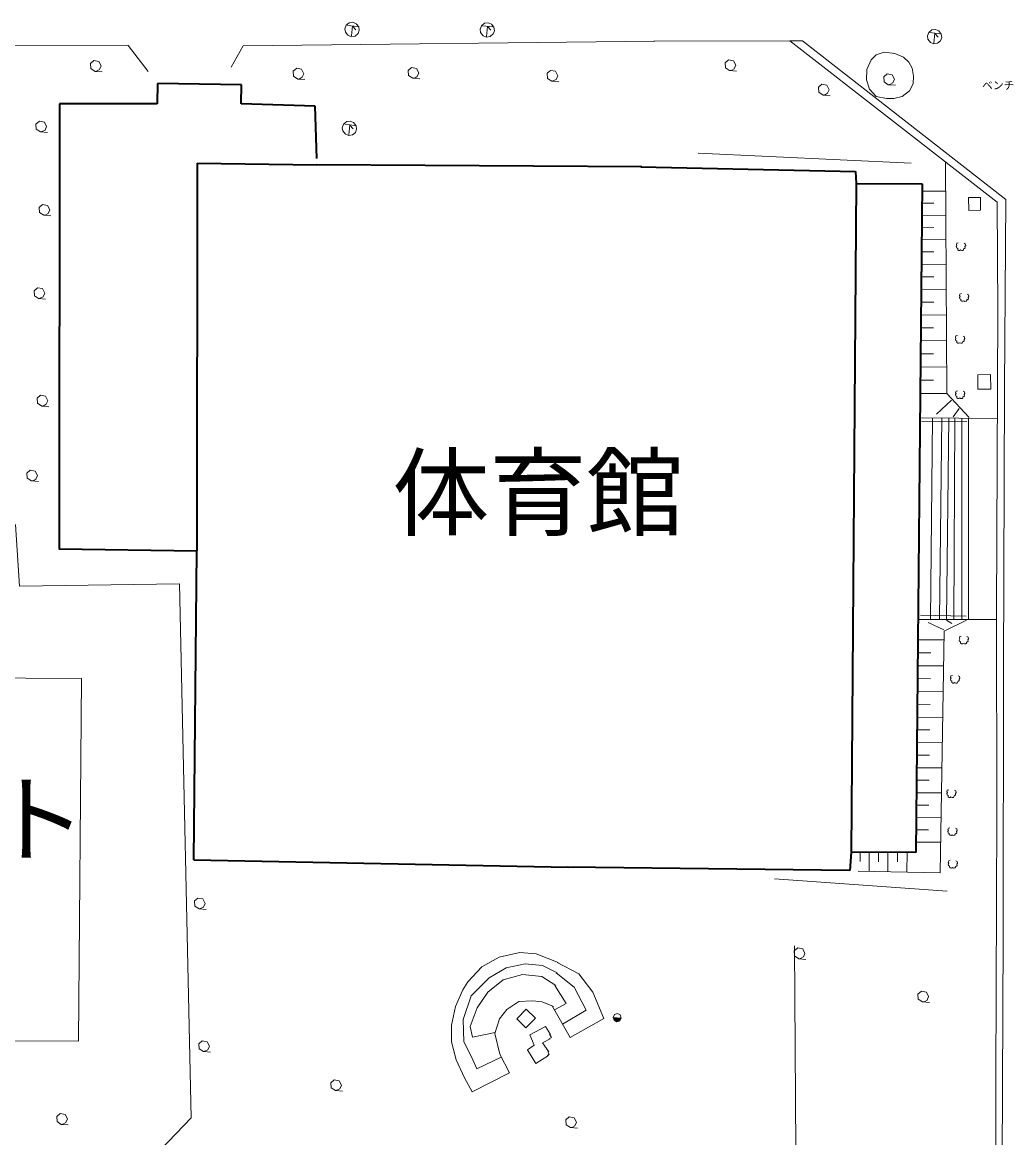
# Model space of a CAD drawing. Units: millimetres, scale not verified. Extents: x -594000 to 594000, y -420000 to 420000.
# Drawn here: x -102862 to -38382, y -106314 to -33267 of the extents above; entities that cross this region are included whole.
import ezdxf
from ezdxf.enums import TextEntityAlignment as Align

# ---------------------------------------------------------------- set-up
doc = ezdxf.new("R2010")
doc.units = ezdxf.units.MM
doc.header["$LTSCALE"] = 2000
for name, color, linetype, lineweight in [('0-0_0', 4, 'Continuous', 18), ('0-1_1', 4, 'Continuous', 18), ('0-2_2', 4, 'Continuous', 18), ('0-6_6', 2, 'Continuous', 40), ('0-A_10', 4, 'Continuous', 18), ('0-B_11', 4, 'Continuous', 18), ('1-3_3', 6, 'Continuous', 50), ('1-4_4', 4, 'Continuous', 18), ('1-5_5', 4, 'Continuous', 18), ('1-7_7', 4, 'Continuous', 18), ('1-C_12', 4, 'Continuous', 18), ('1-D_13', 4, 'Continuous', 18)]:
    doc.layers.add(name, color=color, linetype=linetype, lineweight=lineweight)
doc.layers.add('2-1_1', color=4, linetype='Continuous')
doc.styles.add('HG丸ｺﾞｼｯｸM-PRO', font='')
doc.styles.add('ＭＳ ゴシック', font='')
doc.styles.get('HG丸ｺﾞｼｯｸM-PRO').set_extended_font_data('HG丸ｺﾞｼｯｸM-PRO')
doc.styles.get('ＭＳ ゴシック').set_extended_font_data('MS Gothic')

msp = doc.modelspace()

# ---------------------------------------------------------------- linework, layer by layer
at = {"layer": '0-0_0'}
for p, q in [((-81727, -33691), (-81648, -33464)), ((-81571, -33472), (-80910, -33542)), ((-81236, -33508), (-81305, -34160)), ((-81238, -33522), (-81020, -33766)), ((-81203, -33267), (-80985, -33361)), ((-80985, -33361), (-80826, -33566)), ((-80826, -33566), (-80795, -33789)), ((-72873, -33718), (-72793, -33491)), ((-72716, -33499), (-72056, -33569)), ((-72382, -33534), (-72450, -34187)), ((-72383, -33549), (-72166, -33792)), ((-72348, -33293), (-72130, -33388)), ((-72130, -33388), (-71972, -33592)), ((-71972, -33592), (-71940, -33816)), ((-81695, -33907), (-81727, -33691)), ((-81528, -34120), (-81695, -33907)), ((-81302, -34208), (-81528, -34120)), ((-81063, -34169), (-81302, -34208)), ((-80872, -34001), (-81063, -34169)), ((-80795, -33789), (-80872, -34001)), ((-72840, -33934), (-72873, -33718)), ((-72673, -34147), (-72840, -33934)), ((-72447, -34234), (-72673, -34147)), ((-72208, -34196), (-72447, -34234)), ((-72017, -34028), (-72208, -34196)), ((-71940, -33816), (-72017, -34028)), ((-43571, -34162), (-43491, -33935)), ((-43538, -34378), (-43571, -34162)), ((-43414, -33943), (-42753, -34013)), ((-43080, -33979), (-43148, -34631)), ((-43081, -33993), (-42863, -34237)), ((-43046, -33738), (-42828, -33832)), ((-42828, -33832), (-42670, -34037)), ((-42638, -34260), (-42715, -34472)), ((-42670, -34037), (-42638, -34260)), ((-43371, -34591), (-43538, -34378)), ((-43145, -34679), (-43371, -34591)), ((-42906, -34640), (-43145, -34679)), ((-42715, -34472), (-42906, -34640)), ((-98394, -35961), (-98169, -35772)), ((-98169, -35772), (-97845, -35829)), ((-56830, -35914), (-56605, -35725)), ((-56605, -35725), (-56282, -35782)), ((-56282, -35782), (-56133, -36081)), ((-98373, -36292), (-98394, -35961)), ((-98094, -36479), (-98373, -36292)), ((-97948, -36439), (-98094, -36479)), ((-97635, -36519), (-98094, -36479)), ((-97799, -36361), (-97948, -36439)), ((-97845, -35829), (-97696, -36127)), ((-97696, -36127), (-97799, -36361)), ((-85115, -36464), (-84890, -36276)), ((-85094, -36796), (-85115, -36464)), ((-84890, -36276), (-84566, -36333)), ((-84566, -36333), (-84417, -36631)), ((-77584, -36417), (-77359, -36229)), ((-77563, -36749), (-77584, -36417)), ((-77359, -36229), (-77035, -36286)), ((-77035, -36286), (-76886, -36584)), ((-68483, -36607), (-68258, -36418)), ((-68258, -36418), (-67934, -36475)), ((-67934, -36475), (-67785, -36773)), ((-56810, -36246), (-56830, -35914)), ((-56531, -36432), (-56810, -36246)), ((-56385, -36392), (-56531, -36432)), ((-56072, -36472), (-56531, -36432)), ((-56236, -36314), (-56385, -36392)), ((-56133, -36081), (-56236, -36314)), ((-84815, -36982), (-85094, -36796)), ((-84669, -36943), (-84815, -36982)), ((-84356, -37023), (-84815, -36982)), ((-84520, -36865), (-84669, -36943)), ((-84417, -36631), (-84520, -36865)), ((-77284, -36935), (-77563, -36749)), ((-77138, -36895), (-77284, -36935)), ((-76825, -36976), (-77284, -36935)), ((-76989, -36818), (-77138, -36895)), ((-76886, -36584), (-76989, -36818)), ((-68462, -36939), (-68483, -36607)), ((-68183, -37125), (-68462, -36939)), ((-68037, -37085), (-68183, -37125)), ((-67724, -37165), (-68183, -37125)), ((-67888, -37007), (-68037, -37085)), ((-67785, -36773), (-67888, -37007)), ((-46435, -36835), (-46210, -36646)), ((-46414, -37166), (-46435, -36835)), ((-46135, -37353), (-46414, -37166)), ((-46210, -36646), (-45886, -36703)), ((-45840, -37235), (-45989, -37313)), ((-45886, -36703), (-45737, -37001)), ((-45737, -37001), (-45840, -37235)), ((-50706, -37517), (-50481, -37328)), ((-50686, -37849), (-50706, -37517)), ((-50407, -38035), (-50686, -37849)), ((-50481, -37328), (-50158, -37385)), ((-50112, -37917), (-50261, -37995)), ((-50158, -37385), (-50009, -37684)), ((-50009, -37684), (-50112, -37917)), ((-45989, -37313), (-46135, -37353)), ((-45676, -37393), (-46135, -37353)), ((-50261, -37995), (-50407, -38035)), ((-49948, -38075), (-50407, -38035)), ((-101966, -39929), (-101741, -39740)), ((-101946, -40261), (-101966, -39929)), ((-101741, -39740), (-101418, -39797)), ((-101418, -39797), (-101269, -40096)), ((-101269, -40096), (-101372, -40329)), ((-81901, -40167), (-81822, -39940)), ((-81869, -40382), (-81901, -40167)), ((-81744, -39948), (-81084, -40017)), ((-81410, -39983), (-81479, -40635)), ((-81412, -39998), (-81194, -40241)), ((-81377, -39742), (-81159, -39836)), ((-81159, -39836), (-81000, -40041)), ((-81000, -40041), (-80968, -40265)), ((-101667, -40447), (-101946, -40261)), ((-101521, -40407), (-101667, -40447)), ((-101207, -40487), (-101667, -40447)), ((-101372, -40329), (-101521, -40407)), ((-81702, -40596), (-81869, -40382)), ((-81476, -40683), (-81702, -40596)), ((-81237, -40645), (-81476, -40683)), ((-81046, -40477), (-81237, -40645)), ((-80968, -40265), (-81046, -40477)), ((-101759, -45387), (-101534, -45199)), ((-101534, -45199), (-101210, -45256)), ((-101210, -45256), (-101061, -45554)), ((-101738, -45719), (-101759, -45387)), ((-101459, -45906), (-101738, -45719)), ((-101313, -45866), (-101459, -45906)), ((-101000, -45946), (-101459, -45906)), ((-101164, -45788), (-101313, -45866)), ((-101061, -45554), (-101164, -45788)), ((-41676, -47834), (-41643, -47893)), ((-41593, -48158), (-41526, -48204)), ((-41243, -48201), (-41208, -48159)), ((-41115, -47957), (-41069, -47890)), ((-102092, -50842), (-101867, -50653)), ((-102071, -51173), (-102092, -50842)), ((-101867, -50653), (-101543, -50710)), ((-101543, -50710), (-101394, -51008)), ((-101394, -51008), (-101497, -51242)), ((-101792, -51360), (-102071, -51173)), ((-101646, -51320), (-101792, -51360)), ((-101333, -51400), (-101792, -51360)), ((-101497, -51242), (-101646, -51320)), ((-41469, -51161), (-41436, -51220)), ((-41385, -51485), (-41319, -51531)), ((-41036, -51528), (-41000, -51486)), ((-40908, -51283), (-40861, -51217)), ((-41740, -53908), (-41706, -53967)), ((-41178, -54030), (-41132, -53964)), ((-41656, -54231), (-41589, -54278)), ((-41307, -54275), (-41271, -54233)), ((-101884, -57883), (-101659, -57694)), ((-101659, -57694), (-101335, -57751)), ((-41727, -57527), (-41694, -57586)), ((-41165, -57649), (-41119, -57583)), ((-101863, -58215), (-101884, -57883)), ((-101584, -58401), (-101863, -58215)), ((-101438, -58361), (-101584, -58401)), ((-101125, -58441), (-101584, -58401)), ((-101289, -58283), (-101438, -58361)), ((-101335, -57751), (-101186, -58050)), ((-101186, -58050), (-101289, -58283)), ((-41643, -57851), (-41577, -57897)), ((-41294, -57894), (-41258, -57852)), ((-102562, -62787), (-102337, -62598)), ((-102541, -63119), (-102562, -62787)), ((-102337, -62598), (-102013, -62655)), ((-102013, -62655), (-101864, -62954)), ((-102262, -63305), (-102541, -63119)), ((-102116, -63265), (-102262, -63305)), ((-101803, -63345), (-102262, -63305)), ((-101967, -63187), (-102116, -63265)), ((-101864, -62954), (-101967, -63187)), ((-41484, -73594), (-41451, -73653)), ((-40923, -73717), (-40876, -73650)), ((-41400, -73918), (-41334, -73964)), ((-41051, -73962), (-41015, -73919)), ((-42062, -76170), (-42029, -76229)), ((-41979, -76494), (-41912, -76540)), ((-41629, -76537), (-41594, -76495)), ((-41501, -76292), (-41455, -76226)), ((-42303, -83657), (-42270, -83716)), ((-42220, -83980), (-42153, -84027)), ((-41870, -84024), (-41835, -83982)), ((-41742, -83779), (-41696, -83713)), ((-42230, -86139), (-42197, -86198)), ((-42147, -86463), (-42080, -86509)), ((-41797, -86506), (-41762, -86464)), ((-41669, -86261), (-41623, -86195)), ((-42210, -88277), (-42177, -88336)), ((-41648, -88399), (-41602, -88333)), ((-42126, -88600), (-42059, -88647)), ((-41777, -88644), (-41741, -88602)), ((-91586, -90810), (-91361, -90621)), ((-91565, -91142), (-91586, -90810)), ((-91286, -91328), (-91565, -91142)), ((-91361, -90621), (-91037, -90678)), ((-91140, -91288), (-91286, -91328)), ((-90991, -91210), (-91140, -91288)), ((-91037, -90678), (-90888, -90976)), ((-90888, -90976), (-90991, -91210)), ((-90827, -91368), (-91286, -91328)), ((-52295, -94076), (-52070, -93887)), ((-52275, -94407), (-52295, -94076)), ((-52070, -93887), (-51746, -93944)), ((-51746, -93944), (-51598, -94242)), ((-51996, -94594), (-52275, -94407)), ((-51850, -94554), (-51996, -94594)), ((-51536, -94634), (-51996, -94594)), ((-51701, -94476), (-51850, -94554)), ((-51598, -94242), (-51701, -94476)), ((-44192, -96909), (-43967, -96721)), ((-44171, -97241), (-44192, -96909)), ((-43967, -96721), (-43643, -96778)), ((-43643, -96778), (-43494, -97076)), ((-43494, -97076), (-43597, -97309)), ((-43892, -97427), (-44171, -97241)), ((-43746, -97387), (-43892, -97427)), ((-43433, -97467), (-43892, -97427)), ((-43597, -97309), (-43746, -97387)), ((-64165, -98432), (-63629, -98483)), ((-64101, -98626), (-64165, -98432)), ((-64147, -98481), (-63657, -98532)), ((-64132, -98520), (-63674, -98563)), ((-64113, -98564), (-63698, -98603)), ((-64108, -98603), (-63726, -98638)), ((-63629, -98483), (-63732, -98665)), ((-63922, -98721), (-64101, -98626)), ((-64070, -98640), (-63766, -98672)), ((-64016, -98668), (-63839, -98692)), ((-63732, -98665), (-63922, -98721)), ((-91299, -100158), (-91075, -99969)), ((-91075, -99969), (-90751, -100026)), ((-90751, -100026), (-90602, -100325)), ((-91279, -100490), (-91299, -100158)), ((-91000, -100676), (-91279, -100490)), ((-90854, -100636), (-91000, -100676)), ((-90541, -100716), (-91000, -100676)), ((-90705, -100558), (-90854, -100636)), ((-90602, -100325), (-90705, -100558)), ((-82653, -102712), (-82428, -102523)), ((-82633, -103044), (-82653, -102712)), ((-82428, -102523), (-82104, -102580)), ((-82104, -102580), (-81956, -102878)), ((-81956, -102878), (-82059, -103112)), ((-82354, -103230), (-82633, -103044)), ((-82208, -103190), (-82354, -103230)), ((-81894, -103270), (-82354, -103230)), ((-82059, -103112), (-82208, -103190)), ((-100608, -104921), (-100383, -104732)), ((-100588, -105253), (-100608, -104921)), ((-100383, -104732), (-100060, -104789)), ((-100060, -104789), (-99911, -105088)), ((-99911, -105088), (-100014, -105321)), ((-67260, -105137), (-67035, -104948)), ((-67240, -105469), (-67260, -105137)), ((-67035, -104948), (-66711, -105005)), ((-66711, -105005), (-66563, -105304)), ((-100309, -105439), (-100588, -105253)), ((-100163, -105399), (-100309, -105439)), ((-99850, -105479), (-100309, -105439)), ((-100014, -105321), (-100163, -105399)), ((-66961, -105655), (-67240, -105469)), ((-66815, -105615), (-66961, -105655)), ((-66501, -105695), (-66961, -105655)), ((-66666, -105537), (-66815, -105615)), ((-66563, -105304), (-66666, -105537))]:
    msp.add_line(p, q, dxfattribs=at)
for points in [[(-81648, -33464), (-81442, -33297), (-81203, -33267)], [(-72793, -33491), (-72587, -33324), (-72348, -33293)], [(-43491, -33935), (-43285, -33768), (-43046, -33738)], [(-81822, -39940), (-81615, -39772), (-81377, -39742)], [(-41643, -47893), (-41681, -47959), (-41659, -48040)], [(-41552, -47705), (-41650, -47734), (-41676, -47834)], [(-41659, -48040), (-41591, -48078), (-41593, -48158)], [(-41526, -48204), (-41457, -48211), (-41406, -48177)], [(-41406, -48177), (-41331, -48216), (-41243, -48201)], [(-41208, -48159), (-41202, -48104), (-41145, -48086)], [(-41069, -47890), (-41096, -47777), (-41178, -47738)], [(-41145, -48086), (-41101, -48043), (-41115, -47957)], [(-41345, -51032), (-41442, -51061), (-41469, -51161)], [(-40861, -51217), (-40889, -51104), (-40971, -51065)], [(-41436, -51220), (-41474, -51286), (-41451, -51367)], [(-41451, -51367), (-41384, -51405), (-41385, -51485)], [(-41319, -51531), (-41249, -51538), (-41198, -51504)], [(-41198, -51504), (-41124, -51543), (-41036, -51528)], [(-41000, -51486), (-40995, -51431), (-40937, -51413)], [(-40937, -51413), (-40894, -51370), (-40908, -51283)], [(-41706, -53967), (-41745, -54033), (-41722, -54114)], [(-41615, -53779), (-41713, -53808), (-41740, -53908)], [(-41132, -53964), (-41159, -53851), (-41242, -53811)], [(-41208, -54160), (-41164, -54117), (-41178, -54030)], [(-41722, -54114), (-41655, -54152), (-41656, -54231)], [(-41589, -54278), (-41520, -54285), (-41469, -54251)], [(-41469, -54251), (-41395, -54290), (-41307, -54275)], [(-41271, -54233), (-41265, -54178), (-41208, -54160)], [(-41694, -57586), (-41732, -57652), (-41709, -57733)], [(-41603, -57398), (-41700, -57427), (-41727, -57527)], [(-41119, -57583), (-41147, -57470), (-41229, -57430)], [(-41195, -57779), (-41151, -57736), (-41165, -57649)], [(-41709, -57733), (-41642, -57771), (-41643, -57851)], [(-41577, -57897), (-41507, -57904), (-41456, -57870)], [(-41456, -57870), (-41382, -57909), (-41294, -57894)], [(-41258, -57852), (-41252, -57797), (-41195, -57779)], [(-41451, -73653), (-41489, -73720), (-41466, -73800)], [(-41360, -73466), (-41457, -73495), (-41484, -73594)], [(-40876, -73650), (-40904, -73538), (-40986, -73498)], [(-40952, -73846), (-40909, -73804), (-40923, -73717)], [(-41466, -73800), (-41399, -73839), (-41400, -73918)], [(-41334, -73964), (-41264, -73971), (-41213, -73938)], [(-41213, -73938), (-41139, -73977), (-41051, -73962)], [(-41015, -73919), (-41010, -73864), (-40952, -73846)], [(-42029, -76229), (-42067, -76295), (-42045, -76376)], [(-41938, -76041), (-42036, -76070), (-42062, -76170)], [(-42045, -76376), (-41977, -76414), (-41979, -76494)], [(-41912, -76540), (-41843, -76547), (-41792, -76513)], [(-41792, -76513), (-41717, -76552), (-41629, -76537)], [(-41594, -76495), (-41588, -76440), (-41531, -76422)], [(-41455, -76226), (-41482, -76113), (-41565, -76074)], [(-41531, -76422), (-41487, -76379), (-41501, -76292)], [(-42270, -83716), (-42308, -83782), (-42286, -83863)], [(-42179, -83528), (-42277, -83557), (-42303, -83657)], [(-42286, -83863), (-42218, -83901), (-42220, -83980)], [(-42153, -84027), (-42083, -84034), (-42033, -84000)], [(-42033, -84000), (-41958, -84039), (-41870, -84024)], [(-41835, -83982), (-41829, -83927), (-41772, -83909)], [(-41696, -83713), (-41723, -83600), (-41805, -83560)], [(-41772, -83909), (-41728, -83866), (-41742, -83779)], [(-42106, -86010), (-42204, -86039), (-42230, -86139)], [(-41623, -86195), (-41650, -86082), (-41732, -86043)], [(-42197, -86198), (-42235, -86264), (-42213, -86345)], [(-42213, -86345), (-42145, -86383), (-42147, -86463)], [(-42080, -86509), (-42011, -86516), (-41960, -86482)], [(-41960, -86482), (-41885, -86521), (-41797, -86506)], [(-41762, -86464), (-41756, -86409), (-41699, -86391)], [(-41699, -86391), (-41655, -86348), (-41669, -86261)], [(-42177, -88336), (-42215, -88402), (-42192, -88483)], [(-42086, -88148), (-42183, -88177), (-42210, -88277)], [(-41602, -88333), (-41630, -88220), (-41712, -88180)], [(-42192, -88483), (-42125, -88521), (-42126, -88600)], [(-42059, -88647), (-41990, -88654), (-41939, -88620)], [(-41939, -88620), (-41865, -88659), (-41777, -88644)], [(-41741, -88602), (-41735, -88547), (-41678, -88529)], [(-41678, -88529), (-41634, -88486), (-41648, -88399)], [(-64165, -98432), (-64070, -98239), (-63870, -98175)], [(-63870, -98175), (-63696, -98269), (-63629, -98483)]]:
    msp.add_lwpolyline(points, dxfattribs=at)
at = {"layer": '0-1_1'}
for p, q in [((-95932, -34790), (-94614, -36488)), ((-89171, -36199), (-88404, -34810)), ((-88404, -34810), (-61423, -34512)), ((-89798, -37335), (-89798, -37334))]:
    msp.add_line(p, q, dxfattribs=at)
for points in [[(-183300, -51498), (-183979, -38318), (-180542, -35078), (-166123, -34963), (-144047, -34845), (-124300, -34743), (-95932, -34790)], [(-39281, -171840), (-39194, -147809), (-39096, -121661), (-39099, -102388), (-39037, -85106), (-39053, -71875), (-38958, -52159), (-39009, -45055), (-52578, -34476), (-61489, -34508)]]:
    msp.add_lwpolyline(points, dxfattribs=at)
at = {"layer": '0-2_2'}
msp.add_lwpolyline([(-38747, -171896), (-38768, -154099), (-38719, -133386), (-38708, -112795), (-38621, -93142), (-38597, -75629), (-38525, -57193), (-38448, -44863), (-51762, -34488), (-52578, -34476)], dxfattribs=at)
for points in [[(-40860, -45581), (-40884, -44737), (-40106, -44744), (-40094, -45575)], [(-40281, -57288), (-40283, -56359), (-39438, -56335), (-39427, -57291)]]:
    msp.add_lwpolyline(points, close=True, dxfattribs=at)
at = {"layer": '0-A_10'}
for p, q in [((-43972, -59382), (-40984, -59412)), ((-44037, -72088), (-41041, -72156))]:
    msp.add_line(p, q, dxfattribs=at)
at = {"layer": '0-B_11'}
for p, q in [((-58584, -41843), (-44643, -42491)), ((-53591, -89370), (-42280, -90164)), ((-52274, -93756), (-52192, -107076))]:
    msp.add_line(p, q, dxfattribs=at)
msp.add_lwpolyline([(-93784, -107096), (-91808, -105014), (-92572, -70035), (-103055, -70195), (-103306, -66149)], dxfattribs=at)
at = {"layer": '1-3_3', "color": 3, "lineweight": 35}
for p, q in [((-93997, -37282), (-94038, -38609)), ((-88498, -37351), (-93997, -37282)), ((-88532, -38616), (-88498, -37351)), ((-94038, -38609), (-100422, -38614)), ((-83683, -38767), (-88532, -38616)), ((-83580, -42180), (-83683, -38767)), ((-62286, -42726), (-83567, -42598)), ((-62352, -42722), (-48283, -43044)), ((-48283, -43044), (-48252, -43814)), ((-48252, -43814), (-48580, -87607)), ((-48252, -43814), (-43920, -43837)), ((-43920, -43837), (-44323, -87635)), ((-91623, -88116), (-91434, -67878)), ((-48580, -87607), (-48656, -88805)), ((-44323, -87635), (-48580, -87607)), ((-91623, -88116), (-67108, -88602)), ((-48656, -88805), (-67174, -88598))]:
    msp.add_line(p, q, dxfattribs=at)
msp.add_lwpolyline([(-100422, -38614), (-100456, -67760), (-91434, -67878)], dxfattribs=at)
at = {"layer": '1-4_4'}
msp.add_line((-48101, -88851), (-42742, -88959), dxfattribs=at)
for points in [[(-40843, -59150), (-42305, -57585), (-42383, -42393)], [(-42742, -88959), (-42467, -73152), (-41007, -72429)]]:
    msp.add_lwpolyline(points, dxfattribs=at)
at = {"layer": '1-5_5', "color": 3, "lineweight": 35}
for q in [(-91434, -67878), (-83567, -42598)]:
    msp.add_line((-91408, -42493), q, dxfattribs=at)
at = {"layer": '1-5_5'}
for p, q in [((-44060, -59162), (-38992, -59208)), ((-43247, -59169), (-43376, -72380)), ((-42631, -59175), (-42785, -72381)), ((-42167, -59179), (-42334, -72381)), ((-41789, -59183), (-41843, -72382)), ((-41312, -59186), (-41320, -72383)), ((-40885, -59191), (-40892, -72384)), ((-39052, -72386), (-44183, -72379))]:
    msp.add_line(p, q, dxfattribs=at)
at = {"layer": '1-7_7'}
for points in [[(-45236, -38131), (-45765, -38263), (-46255, -38262), (-46932, -38127), (-47359, -37654), (-47558, -37042), (-47535, -36354), (-47256, -35731), (-46931, -35401), (-46399, -35231), (-45703, -35306), (-45137, -35541), (-44783, -35881), (-44573, -36267), (-44490, -36792), (-44507, -37305), (-44742, -37744)], [(-110120, -99938), (-109966, -76174), (-98986, -76247), (-99174, -99982)]]:
    msp.add_lwpolyline(points, close=True, dxfattribs=at)
at = {"layer": '1-C_12'}
for p, q in [((-43924, -44322), (-42373, -44336)), ((-43932, -45108), (-43150, -45116)), ((-43939, -45895), (-42365, -45910)), ((-43946, -46694), (-43154, -46701)), ((-43953, -47491), (-42357, -47506)), ((-43961, -48301), (-43157, -48309)), ((-43968, -49111), (-42349, -49126)), ((-43975, -49932), (-43161, -49940)), ((-43983, -50754), (-42341, -50769)), ((-43991, -51588), (-43164, -51595)), ((-43998, -52421), (-42332, -52436)), ((-44006, -53266), (-43167, -53274)), ((-44014, -54112), (-42323, -54128)), ((-44022, -54970), (-43170, -54978)), ((-44030, -55828), (-42314, -55843)), ((-44038, -56699), (-43174, -56706)), ((-44047, -57568), (-42305, -57585)), ((-42970, -58920), (-42005, -58005)), ((-41896, -59098), (-41498, -58549)), ((-43522, -72565), (-42508, -73062)), ((-42315, -72430), (-41985, -72642)), ((-44195, -73699), (-42477, -73715)), ((-44203, -74551), (-43347, -74559)), ((-44211, -75403), (-42506, -75419)), ((-44218, -76248), (-43369, -76256)), ((-44226, -77093), (-42536, -77109)), ((-44233, -77932), (-43392, -77939)), ((-44241, -78770), (-42565, -78785)), ((-44249, -79601), (-43414, -79609)), ((-44257, -80432), (-42594, -80448)), ((-44264, -81257), (-43436, -81264)), ((-44272, -82081), (-42623, -82097)), ((-44280, -82900), (-43458, -82907)), ((-44287, -83718), (-42651, -83733)), ((-44294, -84530), (-43480, -84537)), ((-44302, -85340), (-42679, -85356)), ((-44309, -86146), (-43502, -86152)), ((-47980, -87611), (-47984, -88217)), ((-47380, -87615), (-47388, -88838)), ((-46769, -87619), (-46772, -88237)), ((-46157, -87623), (-46165, -88870)), ((-45534, -87627), (-45538, -88257)), ((-44910, -87631), (-44918, -88902)), ((-44317, -86950), (-42707, -86965))]:
    msp.add_line(p, q, dxfattribs=at)
at = {"layer": '1-D_13'}
for points in [[(-67763, -94837), (-69209, -94275), (-70268, -94179), (-71618, -94481), (-72765, -95130), (-73669, -96104), (-74000, -96636), (-74487, -97717), (-74752, -98946), (-74749, -100026), (-74443, -101212), (-73898, -102386), (-73401, -103303), (-70950, -102059), (-71591, -100839), (-71917, -99486), (-71605, -98526), (-71128, -97922), (-70346, -97399), (-69448, -97340), (-68803, -97418), (-68066, -97718)], [(-67835, -95519), (-68797, -95033), (-69930, -94930), (-71176, -95192), (-72285, -95845), (-73450, -97031), (-73985, -98572), (-73945, -100033), (-73431, -101027), (-73098, -101814), (-71488, -101034)], [(-68132, -97714), (-66974, -99759), (-64766, -98500), (-65488, -96778), (-66402, -95575), (-67829, -94833)], [(-67923, -96351), (-68822, -95759), (-70090, -95629), (-71357, -95976), (-72370, -96790), (-73064, -97799), (-73530, -99033), (-73374, -99727), (-71895, -99418)], [(-67475, -98875), (-65928, -97962), (-66710, -96459), (-67901, -95515)], [(-68007, -97933), (-67238, -97520), (-67988, -96348)], [(-68258, -99548), (-68586, -99035), (-69623, -99578)], [(-69623, -99578), (-69331, -100263), (-69764, -100556), (-69231, -101454), (-68404, -100932)], [(-68379, -100697), (-68785, -100094), (-68290, -99845)], [(-68356, -99841), (-68188, -99757), (-68324, -99544)], [(-68470, -100928), (-68341, -100847), (-68445, -100693)]]:
    msp.add_lwpolyline(points, dxfattribs=at)
msp.add_lwpolyline([(-69876, -99112), (-69256, -98490), (-69853, -97896), (-70472, -98519)], close=True, dxfattribs=at)

# ---------------------------------------------------------------- texts
at = {"layer": '0-6_6', "style": 'HG丸ｺﾞｼｯｸM-PRO'}
for s, p in [('体育館', (-78612, -67800)), ('テニスコート', (-136755, -89177))]:
    msp.add_text(s, height=4655, dxfattribs=at).set_placement(p, align=Align.BOTTOM_LEFT)
at = {"layer": '2-1_1', "style": 'ＭＳ ゴシック'}
msp.add_text('ベンチ', height=517.3, dxfattribs=at).set_placement((-39997, -37812), align=Align.BOTTOM_LEFT)

doc.saveas('drawing.dxf')
